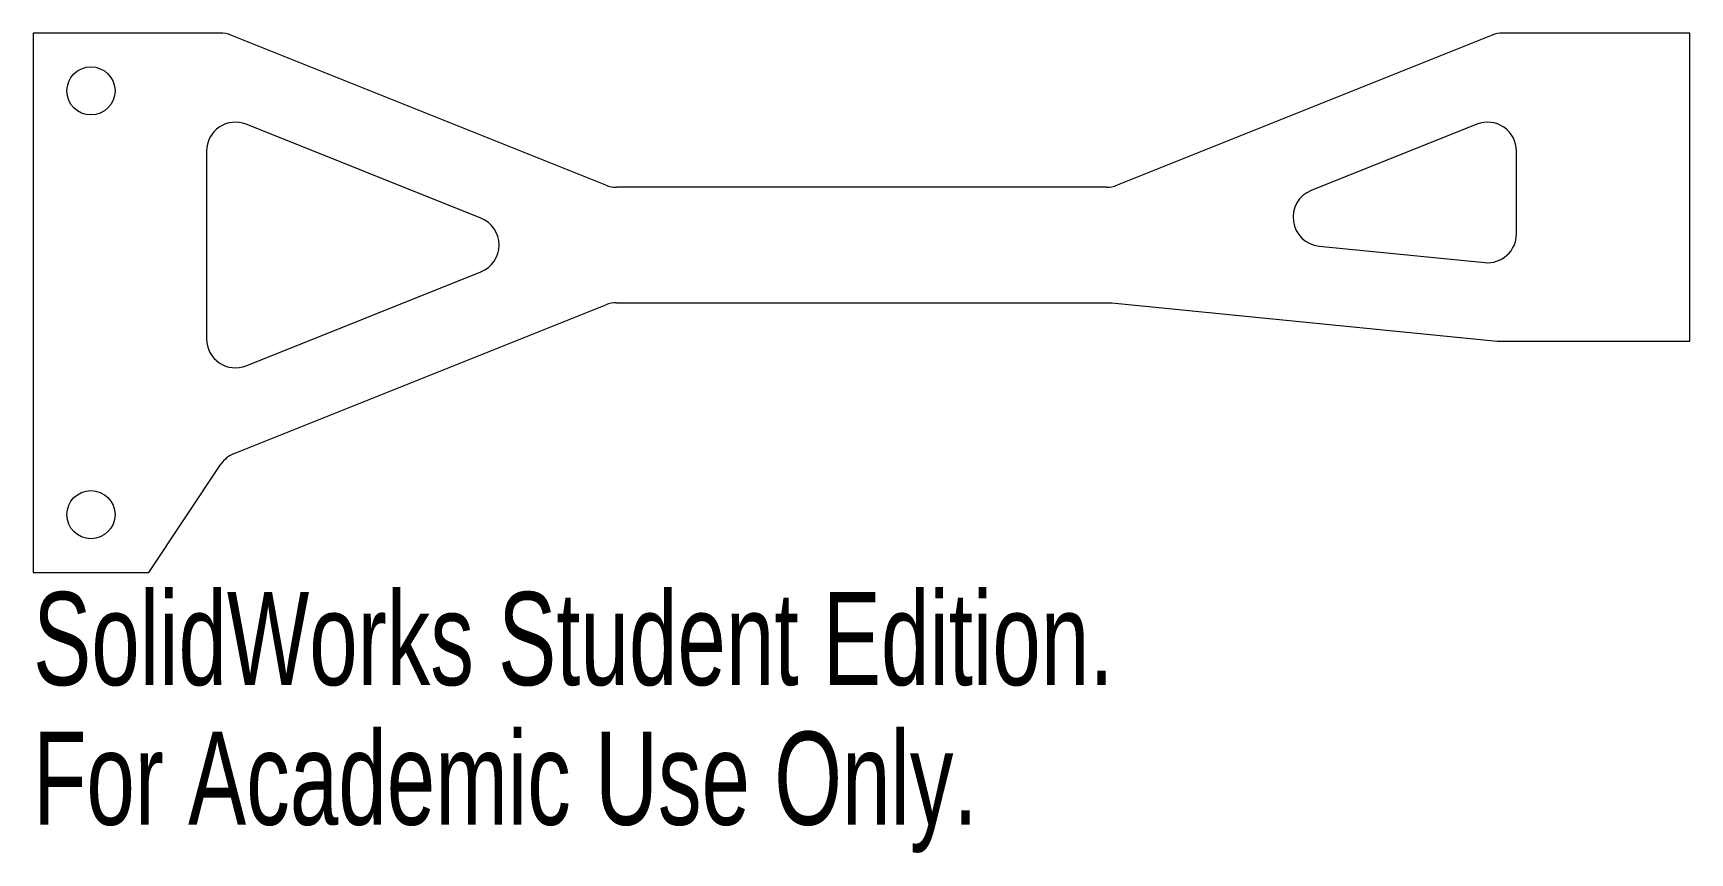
# Model space of a CAD drawing. Header units: millimetres. Extents: x 0 to 86, y -42.6 to 0.
import ezdxf

# ---------------------------------------------------------------- set-up
doc = ezdxf.new("R2010")
doc.units = ezdxf.units.MM
doc.styles.add('SLDTEXTSTYLE0', font='TXT', dxfattribs={"width": 0.7})

msp = doc.modelspace()

# ---------------------------------------------------------------- linework, layer by layer
at = {"color": 7, "linetype": 'Continuous', "lineweight": 15}
for p, q in [((0, 0), (0, -28)), ((9.711, 0), (0, 0)), ((86, 0), (76.289, 0)), ((86, -16), (86, 0)), ((29.732, -7.893), (10.268, -0.107)), ((75.732, -0.107), (56.268, -7.893)), ((23.248, -9.607), (11.057, -4.731)), ((74.943, -4.731), (66.345, -8.17)), ((9, -6.124), (9, -15.876)), ((77, -10.423), (77, -6.124)), ((55.711, -8), (30.289, -8)), ((66.753, -11.055), (75.351, -11.915)), ((11.057, -17.269), (23.248, -12.393)), ((10.433, -21.827), (29.732, -14.107)), ((30.289, -14), (56, -14)), ((56, -14), (76, -16)), ((76, -16), (86, -16)), ((6, -28), (9.742, -22.388)), ((0, -28), (6, -28))]:
    msp.add_line(p, q, dxfattribs=at)
for centre in [(3, -3), (3, -25)]:
    msp.add_circle(centre, 1.25, dxfattribs=at)
for centre, start, end in [((9.711, -1.5), 68.19859, 90), ((76.289, -1.5), 90, 111.80141), ((10.5, -6.124), 68.19859, 180), ((75.5, -6.124), 0, 111.80141), ((30.289, -6.5), 248.19859, 270), ((55.711, -6.5), 270, 291.80141), ((66.902, -9.563), 111.80141, 264.28941), ((22.691, -11), 291.80141, 68.19859), ((75.5, -10.423), 264.28941, 0), ((30.289, -15.5), 90, 111.80141), ((10.5, -15.876), 180, 291.80141), ((10.99, -23.22), 111.80141, 146.30993)]:
    msp.add_arc(centre, 1.5, start, end, dxfattribs=at)

# ---------------------------------------------------------------- texts
at = {"color": 7, "linetype": 'Continuous', "char_height": 4.83362, "attachment_point": 1, "style": 'SLDTEXTSTYLE0'}
for s, insert in [('SolidWorks Student Edition.', (0, -29.02)), ('For Academic Use Only.', (0, -36.27))]:
    msp.add_mtext(s, dxfattribs=dict(at, insert=insert))

doc.saveas('drawing.dxf')
